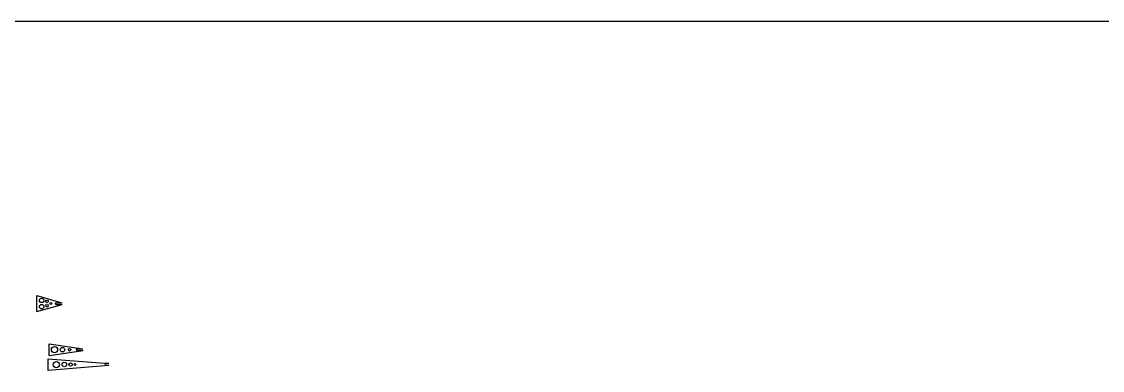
# Model space of a CAD drawing. Header units: millimetres. Extents: x 387 to 11444, y 601 to 6721.
# Drawn here: x 7734 to 8944, y 2910 to 3301 of the extents above; entities that cross this region are included whole.
import ezdxf

# ---------------------------------------------------------------- set-up
doc = ezdxf.new("R2010")
doc.units = ezdxf.units.MM
doc.layers.add('1', color=115, linetype='Continuous', plot=False)
doc.layers.add('2mm轻木', color=150, linetype='Continuous')

msp = doc.modelspace()

# ---------------------------------------------------------------- linework, layer by layer
at = {"layer": '1'}
msp.add_line((11444.162, 3301.333), (6444.162, 3301.333), dxfattribs=at)
at = {"layer": '2mm轻木'}
for p, q in [((7751.448, 2976.286), (7751.448, 2994.324)), ((7751.448, 2994.324), (7779.364, 2986.305)), ((7751.448, 2976.286), (7779.76, 2984.305)), ((7772.624, 2984.305), (7772.228, 2986.305)), ((7772.228, 2986.305), (7779.364, 2986.305)), ((7772.624, 2984.305), (7779.76, 2984.305)), ((7765.042, 2940.216), (7802.87, 2934.658)), ((7765.042, 2927.1), (7765.042, 2940.216)), ((7765.042, 2927.1), (7803.267, 2932.658)), ((7796.131, 2932.658), (7795.734, 2934.658)), ((7795.734, 2934.658), (7802.87, 2934.658)), ((7796.131, 2932.658), (7803.267, 2932.658)), ((7764.042, 2910.446), (7764.042, 2923.563)), ((7764.042, 2923.563), (7831.74, 2918.004)), ((7831.74, 2916.004), (7764.042, 2910.446)), ((7827.74, 2918.004), (7827.74, 2916.004)), ((7831.74, 2918.004), (7827.74, 2918.004)), ((7831.74, 2916.004), (7827.74, 2916.004))]:
    msp.add_line(p, q, dxfattribs=at)
for centre, radius in [((7756.744, 2988.867), 2.5), ((7762.693, 2987.801), 1.5), ((7756.744, 2981.871), 2.5), ((7762.693, 2982.936), 1.5), ((7766.999, 2985.421), 1), ((7771.042, 2933.658), 3.5), ((7780.042, 2933.658), 2.5), ((7788.042, 2933.658), 1.5), ((7773.042, 2917.004), 3.5), ((7782.042, 2917.004), 2.5), ((7789.042, 2917.004), 1.8), ((7794.042, 2917.004), 1)]:
    msp.add_circle(centre, radius, dxfattribs=at)

doc.saveas('drawing.dxf')
